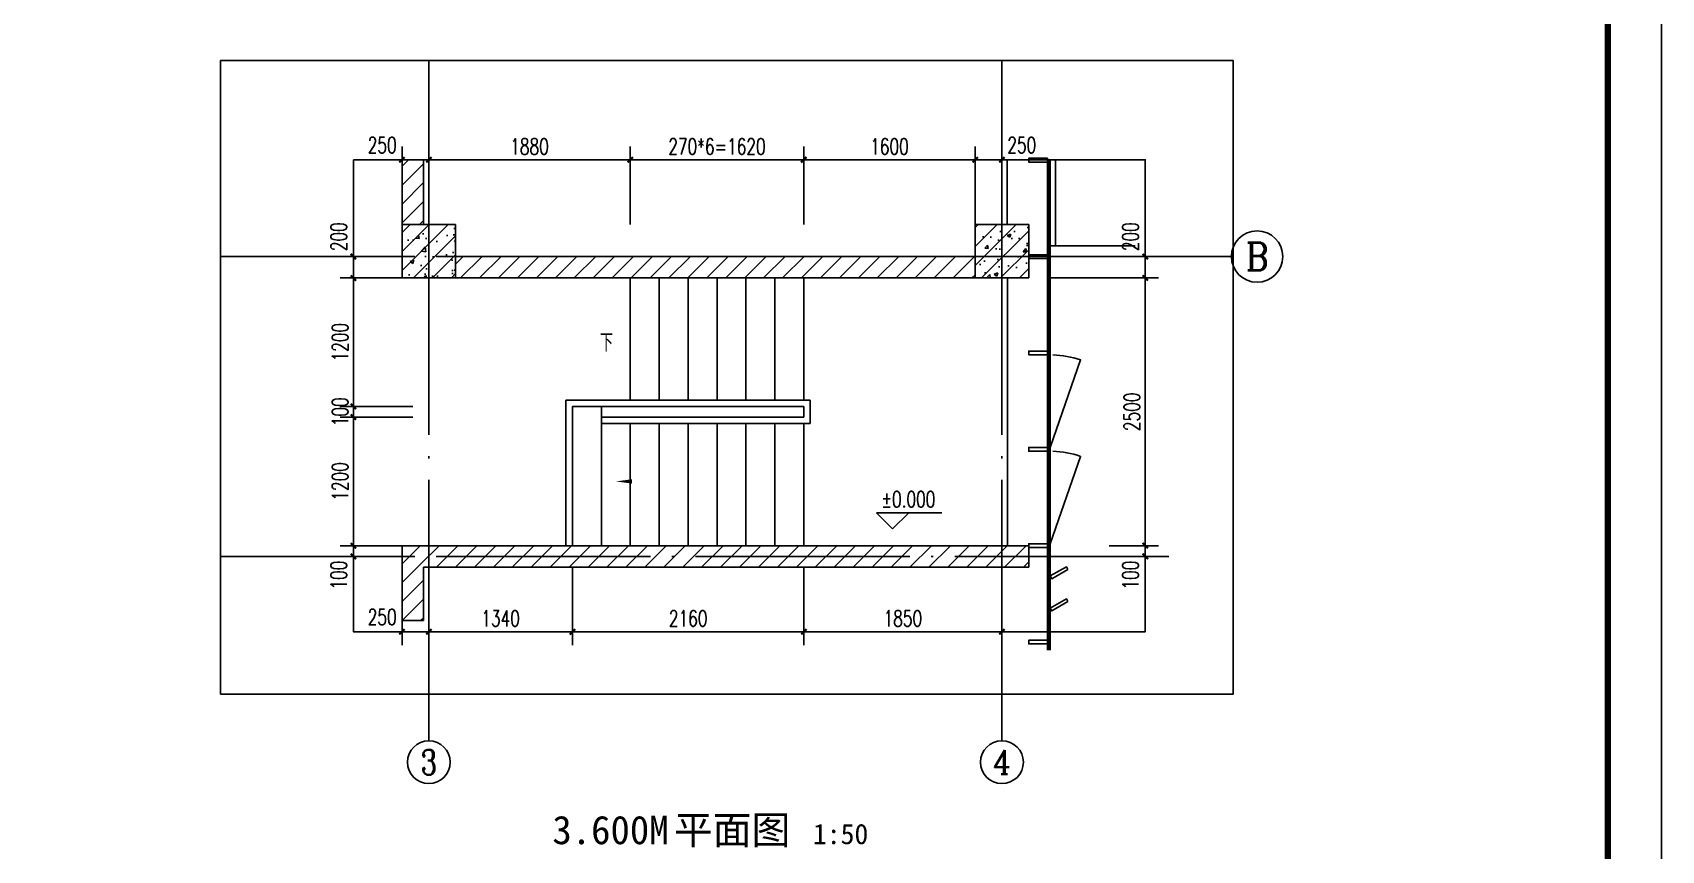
# Model space of a CAD drawing. Header units: millimetres. Extents: x -13830 to 215738, y -24143 to 193994.
# Drawn here: x 95143 to 110348, y 46330 to 53968 of the extents above; entities that cross this region are included whole.
import ezdxf
from ezdxf.enums import TextEntityAlignment as Align

# ---------------------------------------------------------------- set-up
doc = ezdxf.new("R2010")
doc.units = ezdxf.units.MM
doc.header["$LTSCALE"] = 100
doc.linetypes.add('DOTE', pattern=[2.42, 2, -0.2, 0.02, -0.2])
doc.layers.get('0').update_dxf_attribs({"linetype": 'CONTINUOUS'})
doc.layers.get('DEFPOINTS').update_dxf_attribs({"linetype": 'CONTINUOUS'})
for name, color, linetype in [('AXIS', 3, 'CONTINUOUS'), ('AXIS_TEXT', 7, 'CONTINUOUS'), ('COLUMN', 9, 'CONTINUOUS'), ('DIM_ELEV', 3, 'CONTINUOUS'), ('DIM_SYMB', 3, 'CONTINUOUS'), ('DOTE', 8, 'CONTINUOUS'), ('MCST 2F$0$A-_FLOR----_E-', 21, 'CONTINUOUS'), ('MCST 2F$0$A-_WIND----_E-', 4, 'CONTINUOUS'), ('PUB_DIM', 3, 'CONTINUOUS'), ('PUB_HATCH', 8, 'CONTINUOUS'), ('PUB_TEXT', 7, 'CONTINUOUS'), ('RAIL', 163, 'CONTINUOUS'), ('STAIR', 4, 'CONTINUOUS'), ('WALL', 2, 'CONTINUOUS'), ('WINDOW', 4, 'CONTINUOUS'), ('图框', 7, 'CONTINUOUS')]:
    doc.layers.add(name, color=color, linetype=linetype)
doc.styles.add('_TCH_AXIS', font='COMPLEX', dxfattribs={"bigfont": 'GBCBIG'})
doc.styles.add('_TCH_DIM', font='SIMPLEX', dxfattribs={"bigfont": 'GBCBIG'})
doc.styles.add('_TCH_DIM_T3', font='SIMPLEX', dxfattribs={"width": 0.705882, "bigfont": 'GBCBIG'})
doc.styles.add('COMPLEX', font='COMPLEX')
doc.styles.add('黑体', font='')
doc.styles.get('黑体').set_extended_font_data('SimSun')
doc.dimstyles.new('_TCH_ARCH&&50', dxfattribs={"dimtxt": 148.75, "dimasz": 50, "dimexe": 125, "dimexo": 150, "dimgap": 50, "dimtad": 1, "dimdec": 0, "dimzin": 0, "dimdsep": 46, "dimtxsty": '_TCH_DIM_T3', "dimblk": 'ARCHTICK', "dimcen": 0.09, "dimclrt": 7, "dimazin": 2, "dimtfac": 1, "dimtdec": 0, "dimtix": 1, "dimtmove": 2, "dimatfit": 3, "dimfxl": 1, "dimtolj": 1, "dimtzin": 0, "dimarcsym": 0})
pattern_1 = [(45, (0, 0), (-88.38835, 88.38835), []), (50, (0, 0), (358.6301, -31.3761), [37.5, -412.5]), (355, (0, 0), (-69.3757, 376.0961), [30, -330]), (100.4514, (29.9, -2.6), (289.2547, 344.7198), [31.8701, -350.571]), (46.1842, (0, 100), (533.6205, -82.7595), [56.25, -618.75]), (96.6356, (44.47, 93.1), (467.3314, 487.059), [47.8051, -525.8565]), (351.1842, (0, 100), (467.331, 487.0593), [45, -495]), (21, (50, 75), (298.4535, -201.30945), [37.5, -412.5]), (326, (50, 75), (121.6577, 362.575), [30, -330]), (71.4514, (74.87, 58.22), (420.1113, 161.2652), [31.8701, -350.571]), (37.5, (0, 0), (6.07993, 166.44693), [0, -326, 0, -335, 0, -331.25]), (7.5, (0, 0), (131.53477, 197.20586), [0, -191, 0, -318.5, 0, -126.25]), (327.5, (-111.5, 0), (266.91122, -11.27744), [0, -125, 0, -390, 0, -517.5]), (317.5, (-161.5, 0), (291.5931, 50.0525), [0, -162.5, 0, -259, 0, -367.5])]
pattern_2 = [(45, (0, 89.76), (-88.38838, 88.38838), [])]

# ---------------------------------------------------------------- blocks, each defined once
blk = doc.blocks.new('TJAD_TK_A1')
at = {"layer": '图框'}
blk.add_line((1341.38, 950.45), (500.38, 950.45), dxfattribs=at)
at = {"layer": '图框', "const_width": 1.2}
blk.add_lwpolyline([(1331.38, 940.45), (525.38, 940.45), (525.38, 366.45), (1331.38, 366.45)], close=True, dxfattribs=at)
blk = doc.blocks.new('180703-expo')
at = {"layer": '图框'}
blk.add_blockref('TJAD_TK_A1', (-500.38, -356.45), dxfattribs=at)
blk = doc.blocks.new('_AXISO')
blk.add_circle((0, 0), 0.5)
at = {"layer": 'AXIS_TEXT', "style": 'COMPLEX', "width": 1.041667}
blk.add_attdef('A', text='', height=0.56, dxfattribs=at).set_placement((-0.25, -0.28), (0.25, -0.28), align=Align.FIT)
blk = doc.blocks.new('MCST 2F$0$ELDERLY CARE MULLION')
at = {"layer": 'MCST 2F$0$A-_WIND----_E-'}
blk.add_lwpolyline([(155290, -76416), (155378, -76568), (155408, -76550), (155321, -76399)], close=True, dxfattribs=at)
blk = doc.blocks.new('dsfdsfsf')
at = {"layer": 'MCST 2F$0$A-_WIND----_E-', "color": 8}
for points in [[(425, -3475), (425, 1104)], [(450, -3475), (450, 1104)]]:
    blk.add_lwpolyline(points, dxfattribs=at)
at = {"layer": 'MCST 2F$0$A-_WIND----_E-'}
blk.add_lwpolyline([(437, -3475), (437, 1104)], dxfattribs=at)
for points in [[(616, -2721), (601, -2696), (450, -2783), (465, -2809)], [(616, -3021), (601, -2996), (450, -3083), (465, -3109)]]:
    blk.add_lwpolyline(points, close=True, dxfattribs=at)
at = {"xscale": -1, "rotation": 299.9999999999999}
for p in [(144248, -95195), (144248, -96095), (144248, -96995), (144248, -97895), (144248, -98795), (144248, -99695)]:
    blk.add_blockref('MCST 2F$0$ELDERLY CARE MULLION', p, dxfattribs=at)
blk = doc.blocks.new('_ArchTick')
at = {"color": 0, "linetype": 'ByBlock', "const_width": 0.4}
blk.add_lwpolyline([(-0.5, -0.5), (0.5, 0.5)], dxfattribs=at)
blk = doc.blocks.new('*D525')
at = {"layer": 'DEFPOINTS', "color": 0, "transparency": 16777216}
for p in [(98138, 49176), (98842, 49176), (98842, 49076)]:
    blk.add_point(p, dxfattribs=at)
at = {"layer": 'PUB_DIM', "color": 0, "lineweight": -2, "transparency": 16777216}
for p, q in [((98692, 49176), (98013, 49176)), ((98138, 49076), (98138, 49176)), ((98692, 49076), (98013, 49076))]:
    blk.add_line(p, q, dxfattribs=at)
at = {"layer": 'PUB_DIM', "color": 0, "lineweight": -2, "transparency": 16777216, "xscale": 50, "yscale": 50, "zscale": 50}
for p, rotation in [((98138, 49176), 90), ((98138, 49076), 270)]:
    blk.add_blockref('_ArchTick', p, dxfattribs=dict(at, rotation=rotation))
at = {"layer": 'PUB_DIM', "color": 7, "transparency": 16777216, "insert": (98001, 48901), "char_height": 148.8, "attachment_point": 5, "rotation": 90, "style": '_TCH_DIM_T3'}
blk.add_mtext('\\A1;100', dxfattribs=at)
blk = doc.blocks.new('*D526')
at = {"layer": 'DEFPOINTS', "color": 0, "transparency": 16777216}
for p in [(98138, 50376), (98842, 50376), (98842, 49176)]:
    blk.add_point(p, dxfattribs=at)
at = {"layer": 'PUB_DIM', "color": 0, "lineweight": -2, "transparency": 16777216}
for p, q in [((98692, 50376), (98013, 50376)), ((98138, 49176), (98138, 50376)), ((98692, 49176), (98013, 49176))]:
    blk.add_line(p, q, dxfattribs=at)
at = {"layer": 'PUB_DIM', "color": 0, "lineweight": -2, "transparency": 16777216, "xscale": 50, "yscale": 50, "zscale": 50}
for p, rotation in [((98138, 50376), 90), ((98138, 49176), 270)]:
    blk.add_blockref('_ArchTick', p, dxfattribs=dict(at, rotation=rotation))
at = {"layer": 'PUB_DIM', "color": 7, "transparency": 16777216, "insert": (98014, 49776), "char_height": 148.8, "attachment_point": 5, "rotation": 90, "style": '_TCH_DIM_T3'}
blk.add_mtext('\\A1;1200', dxfattribs=at)
blk = doc.blocks.new('*D527')
at = {"layer": 'DEFPOINTS', "color": 0, "transparency": 16777216}
for p in [(98138, 50476), (98842, 50476), (98842, 50376)]:
    blk.add_point(p, dxfattribs=at)
at = {"layer": 'PUB_DIM', "color": 0, "lineweight": -2, "transparency": 16777216}
for p, q in [((98138, 50476), (98138, 50526)), ((98692, 50476), (98013, 50476)), ((98692, 50376), (98013, 50376)), ((98138, 50376), (98138, 50476)), ((98138, 50376), (98138, 50326))]:
    blk.add_line(p, q, dxfattribs=at)
at = {"layer": 'PUB_DIM', "color": 0, "lineweight": -2, "transparency": 16777216, "xscale": 50, "yscale": 50, "zscale": 50}
for p, rotation in [((98138, 50476), 270), ((98138, 50376), 90)]:
    blk.add_blockref('_ArchTick', p, dxfattribs=dict(at, rotation=rotation))
at = {"layer": 'PUB_DIM', "color": 7, "transparency": 16777216, "insert": (98014, 50426), "char_height": 148.8, "attachment_point": 5, "rotation": 90, "style": '_TCH_DIM_T3'}
blk.add_mtext('\\A1;100', dxfattribs=at)
blk = doc.blocks.new('*D528')
at = {"layer": 'DEFPOINTS', "color": 0, "transparency": 16777216}
for p in [(98138, 51676), (98842, 51676), (98842, 50476)]:
    blk.add_point(p, dxfattribs=at)
at = {"layer": 'PUB_DIM', "color": 0, "lineweight": -2, "transparency": 16777216}
for p, q in [((98692, 51676), (98013, 51676)), ((98138, 50476), (98138, 51676)), ((98692, 50476), (98013, 50476))]:
    blk.add_line(p, q, dxfattribs=at)
at = {"layer": 'PUB_DIM', "color": 0, "lineweight": -2, "transparency": 16777216, "xscale": 50, "yscale": 50, "zscale": 50}
for p, rotation in [((98138, 51676), 90), ((98138, 50476), 270)]:
    blk.add_blockref('_ArchTick', p, dxfattribs=dict(at, rotation=rotation))
at = {"layer": 'PUB_DIM', "color": 7, "transparency": 16777216, "insert": (98014, 51076), "char_height": 148.8, "attachment_point": 5, "rotation": 90, "style": '_TCH_DIM_T3'}
blk.add_mtext('\\A1;1200', dxfattribs=at)
blk = doc.blocks.new('*D529')
at = {"layer": 'DEFPOINTS', "color": 0, "transparency": 16777216}
for p in [(98138, 51876), (98842, 51876), (98842, 51676)]:
    blk.add_point(p, dxfattribs=at)
at = {"layer": 'PUB_DIM', "color": 0, "lineweight": -2, "transparency": 16777216}
for p, q in [((98692, 51876), (98013, 51876)), ((98138, 51676), (98138, 51876)), ((98692, 51676), (98013, 51676))]:
    blk.add_line(p, q, dxfattribs=at)
at = {"layer": 'PUB_DIM', "color": 0, "lineweight": -2, "transparency": 16777216, "xscale": 50, "yscale": 50, "zscale": 50}
for p, rotation in [((98138, 51876), 90), ((98138, 51676), 270)]:
    blk.add_blockref('_ArchTick', p, dxfattribs=dict(at, rotation=rotation))
at = {"layer": 'PUB_DIM', "color": 7, "transparency": 16777216, "insert": (98001, 52061), "char_height": 148.8, "attachment_point": 5, "rotation": 90, "style": '_TCH_DIM_T3'}
blk.add_mtext('\\A1;200', dxfattribs=at)
blk = doc.blocks.new('*D530')
at = {"layer": 'DEFPOINTS', "color": 0, "transparency": 16777216}
for p in [(105042, 49176), (105530, 49176), (105042, 49076)]:
    blk.add_point(p, dxfattribs=at)
at = {"layer": 'PUB_DIM', "color": 0, "lineweight": -2, "transparency": 16777216}
for p, q in [((105192, 49176), (105655, 49176)), ((105530, 49076), (105530, 49176)), ((105192, 49076), (105655, 49076))]:
    blk.add_line(p, q, dxfattribs=at)
at = {"layer": 'PUB_DIM', "color": 0, "lineweight": -2, "transparency": 16777216, "xscale": 50, "yscale": 50, "zscale": 50}
for p, rotation in [((105530, 49176), 90), ((105530, 49076), 270)]:
    blk.add_blockref('_ArchTick', p, dxfattribs=dict(at, rotation=rotation))
at = {"layer": 'PUB_DIM', "color": 7, "transparency": 16777216, "insert": (105392, 48901), "char_height": 148.8, "attachment_point": 5, "rotation": 90, "style": '_TCH_DIM_T3'}
blk.add_mtext('\\A1;100', dxfattribs=at)
blk = doc.blocks.new('*D531')
at = {"layer": 'DEFPOINTS', "color": 0, "transparency": 16777216}
for p in [(105042, 51676), (105530, 51676), (105042, 49176)]:
    blk.add_point(p, dxfattribs=at)
at = {"layer": 'PUB_DIM', "color": 0, "lineweight": -2, "transparency": 16777216}
for p, q in [((105192, 51676), (105655, 51676)), ((105530, 49176), (105530, 51676)), ((105192, 49176), (105655, 49176))]:
    blk.add_line(p, q, dxfattribs=at)
at = {"layer": 'PUB_DIM', "color": 0, "lineweight": -2, "transparency": 16777216, "xscale": 50, "yscale": 50, "zscale": 50}
for p, rotation in [((105530, 51676), 90), ((105530, 49176), 270)]:
    blk.add_blockref('_ArchTick', p, dxfattribs=dict(at, rotation=rotation))
at = {"layer": 'PUB_DIM', "color": 7, "transparency": 16777216, "insert": (105405, 50426), "char_height": 148.8, "attachment_point": 5, "rotation": 90, "style": '_TCH_DIM_T3'}
blk.add_mtext('\\A1;2500', dxfattribs=at)
blk = doc.blocks.new('*D532')
at = {"layer": 'DEFPOINTS', "color": 0, "transparency": 16777216}
for p in [(105042, 51876), (105530, 51876), (105042, 51676)]:
    blk.add_point(p, dxfattribs=at)
at = {"layer": 'PUB_DIM', "color": 0, "lineweight": -2, "transparency": 16777216}
for p, q in [((105192, 51876), (105655, 51876)), ((105530, 51676), (105530, 51876)), ((105192, 51676), (105655, 51676))]:
    blk.add_line(p, q, dxfattribs=at)
at = {"layer": 'PUB_DIM', "color": 0, "lineweight": -2, "transparency": 16777216, "xscale": 50, "yscale": 50, "zscale": 50}
for p, rotation in [((105530, 51876), 90), ((105530, 51676), 270)]:
    blk.add_blockref('_ArchTick', p, dxfattribs=dict(at, rotation=rotation))
at = {"layer": 'PUB_DIM', "color": 7, "transparency": 16777216, "insert": (105392, 52061), "char_height": 148.8, "attachment_point": 5, "rotation": 90, "style": '_TCH_DIM_T3'}
blk.add_mtext('\\A1;200', dxfattribs=at)
blk = doc.blocks.new('*D533')
at = {"layer": 'DEFPOINTS', "color": 0, "transparency": 16777216}
for p in [(102343, 49126), (104192, 49126), (104192, 48372)]:
    blk.add_point(p, dxfattribs=at)
at = {"layer": 'PUB_DIM', "color": 0, "lineweight": -2, "transparency": 16777216}
for p, q in [((102343, 48976), (102343, 48247)), ((104192, 48976), (104192, 48247)), ((102343, 48372), (104192, 48372))]:
    blk.add_line(p, q, dxfattribs=at)
at = {"layer": 'PUB_DIM', "color": 0, "lineweight": -2, "transparency": 16777216, "xscale": 50, "yscale": 50, "zscale": 50, "rotation": 180}
blk.add_blockref('_ArchTick', (102343, 48372), dxfattribs=at)
at = {"layer": 'PUB_DIM', "color": 0, "lineweight": -2, "transparency": 16777216, "xscale": 50, "yscale": 50, "zscale": 50}
blk.add_blockref('_ArchTick', (104192, 48372), dxfattribs=at)
at = {"layer": 'PUB_DIM', "color": 7, "transparency": 16777216, "insert": (103267, 48497), "char_height": 148.8, "attachment_point": 5, "style": '_TCH_DIM_T3'}
blk.add_mtext('\\A1;1850', dxfattribs=at)
blk = doc.blocks.new('*D534')
at = {"layer": 'DEFPOINTS', "color": 0, "transparency": 16777216}
for p in [(100183, 49126), (102343, 49126), (102343, 48372)]:
    blk.add_point(p, dxfattribs=at)
at = {"layer": 'PUB_DIM', "color": 0, "lineweight": -2, "transparency": 16777216}
for p, q in [((100183, 48976), (100183, 48247)), ((102343, 48976), (102343, 48247)), ((100183, 48372), (102343, 48372))]:
    blk.add_line(p, q, dxfattribs=at)
at = {"layer": 'PUB_DIM', "color": 0, "lineweight": -2, "transparency": 16777216, "xscale": 50, "yscale": 50, "zscale": 50, "rotation": 180}
blk.add_blockref('_ArchTick', (100183, 48372), dxfattribs=at)
at = {"layer": 'PUB_DIM', "color": 0, "lineweight": -2, "transparency": 16777216, "xscale": 50, "yscale": 50, "zscale": 50}
blk.add_blockref('_ArchTick', (102343, 48372), dxfattribs=at)
at = {"layer": 'PUB_DIM', "color": 7, "transparency": 16777216, "insert": (101263, 48497), "char_height": 148.8, "attachment_point": 5, "style": '_TCH_DIM_T3'}
blk.add_mtext('\\A1;2160', dxfattribs=at)
blk = doc.blocks.new('*D535')
at = {"layer": 'DEFPOINTS', "color": 0, "transparency": 16777216}
for p in [(98842, 49126), (100183, 49126), (100183, 48372)]:
    blk.add_point(p, dxfattribs=at)
at = {"layer": 'PUB_DIM', "color": 0, "lineweight": -2, "transparency": 16777216}
for p, q in [((98842, 48976), (98842, 48247)), ((100183, 48976), (100183, 48247)), ((98842, 48372), (100183, 48372))]:
    blk.add_line(p, q, dxfattribs=at)
at = {"layer": 'PUB_DIM', "color": 0, "lineweight": -2, "transparency": 16777216, "xscale": 50, "yscale": 50, "zscale": 50, "rotation": 180}
blk.add_blockref('_ArchTick', (98842, 48372), dxfattribs=at)
at = {"layer": 'PUB_DIM', "color": 0, "lineweight": -2, "transparency": 16777216, "xscale": 50, "yscale": 50, "zscale": 50}
blk.add_blockref('_ArchTick', (100183, 48372), dxfattribs=at)
at = {"layer": 'PUB_DIM', "color": 7, "transparency": 16777216, "insert": (99512, 48497), "char_height": 148.8, "attachment_point": 5, "style": '_TCH_DIM_T3'}
blk.add_mtext('\\A1;1340', dxfattribs=at)
blk = doc.blocks.new('*D536')
at = {"layer": 'DEFPOINTS', "color": 0, "transparency": 16777216}
for p in [(98592, 49126), (98842, 49126), (98842, 48372)]:
    blk.add_point(p, dxfattribs=at)
at = {"layer": 'PUB_DIM', "color": 0, "lineweight": -2, "transparency": 16777216}
for p, q in [((98592, 48976), (98592, 48247)), ((98842, 48976), (98842, 48247)), ((98592, 48372), (98842, 48372))]:
    blk.add_line(p, q, dxfattribs=at)
at = {"layer": 'PUB_DIM', "color": 0, "lineweight": -2, "transparency": 16777216, "xscale": 50, "yscale": 50, "zscale": 50, "rotation": 180}
blk.add_blockref('_ArchTick', (98592, 48372), dxfattribs=at)
at = {"layer": 'PUB_DIM', "color": 0, "lineweight": -2, "transparency": 16777216, "xscale": 50, "yscale": 50, "zscale": 50}
blk.add_blockref('_ArchTick', (98842, 48372), dxfattribs=at)
at = {"layer": 'PUB_DIM', "color": 7, "transparency": 16777216, "insert": (98407, 48510), "char_height": 148.8, "attachment_point": 5, "style": '_TCH_DIM_T3'}
blk.add_mtext('\\A1;250', dxfattribs=at)
blk = doc.blocks.new('*D537')
at = {"layer": 'DEFPOINTS', "color": 0, "transparency": 16777216}
for p in [(98842, 52780), (98592, 52026), (98842, 52026)]:
    blk.add_point(p, dxfattribs=at)
at = {"layer": 'PUB_DIM', "color": 0, "lineweight": -2, "transparency": 16777216}
for p, q in [((98592, 52176), (98592, 52905)), ((98592, 52780), (98842, 52780)), ((98842, 52176), (98842, 52905))]:
    blk.add_line(p, q, dxfattribs=at)
at = {"layer": 'PUB_DIM', "color": 0, "lineweight": -2, "transparency": 16777216, "xscale": 50, "yscale": 50, "zscale": 50, "rotation": 180}
blk.add_blockref('_ArchTick', (98592, 52780), dxfattribs=at)
at = {"layer": 'PUB_DIM', "color": 0, "lineweight": -2, "transparency": 16777216, "xscale": 50, "yscale": 50, "zscale": 50}
blk.add_blockref('_ArchTick', (98842, 52780), dxfattribs=at)
at = {"layer": 'PUB_DIM', "color": 7, "transparency": 16777216, "insert": (98407, 52917), "char_height": 148.8, "attachment_point": 5, "style": '_TCH_DIM_T3'}
blk.add_mtext('\\A1;250', dxfattribs=at)
blk = doc.blocks.new('*D538')
at = {"layer": 'DEFPOINTS', "color": 0, "transparency": 16777216}
for p in [(100723, 52780), (98842, 52026), (100723, 52026)]:
    blk.add_point(p, dxfattribs=at)
at = {"layer": 'PUB_DIM', "color": 0, "lineweight": -2, "transparency": 16777216}
for p, q in [((98842, 52176), (98842, 52905)), ((98842, 52780), (100723, 52780)), ((100723, 52176), (100723, 52905))]:
    blk.add_line(p, q, dxfattribs=at)
at = {"layer": 'PUB_DIM', "color": 0, "lineweight": -2, "transparency": 16777216, "xscale": 50, "yscale": 50, "zscale": 50, "rotation": 180}
blk.add_blockref('_ArchTick', (98842, 52780), dxfattribs=at)
at = {"layer": 'PUB_DIM', "color": 0, "lineweight": -2, "transparency": 16777216, "xscale": 50, "yscale": 50, "zscale": 50}
blk.add_blockref('_ArchTick', (100723, 52780), dxfattribs=at)
at = {"layer": 'PUB_DIM', "color": 7, "transparency": 16777216, "insert": (99782, 52904), "char_height": 148.8, "attachment_point": 5, "style": '_TCH_DIM_T3'}
blk.add_mtext('\\A1;1880', dxfattribs=at)
blk = doc.blocks.new('*D539')
at = {"layer": 'DEFPOINTS', "color": 0, "transparency": 16777216}
for p in [(102342, 52780), (100723, 52026), (102342, 52026)]:
    blk.add_point(p, dxfattribs=at)
at = {"layer": 'PUB_DIM', "color": 0, "lineweight": -2, "transparency": 16777216}
for p, q in [((100723, 52176), (100723, 52905)), ((100723, 52780), (102342, 52780)), ((102342, 52176), (102342, 52905))]:
    blk.add_line(p, q, dxfattribs=at)
at = {"layer": 'PUB_DIM', "color": 0, "lineweight": -2, "transparency": 16777216, "xscale": 50, "yscale": 50, "zscale": 50, "rotation": 180}
blk.add_blockref('_ArchTick', (100723, 52780), dxfattribs=at)
at = {"layer": 'PUB_DIM', "color": 0, "lineweight": -2, "transparency": 16777216, "xscale": 50, "yscale": 50, "zscale": 50}
blk.add_blockref('_ArchTick', (102342, 52780), dxfattribs=at)
at = {"layer": 'PUB_DIM', "color": 7, "transparency": 16777216, "insert": (101532, 52904), "char_height": 148.75, "attachment_point": 5, "style": '_TCH_DIM_T3'}
blk.add_mtext('\\A1;270*6=1620', dxfattribs=at)
blk = doc.blocks.new('*D540')
at = {"layer": 'DEFPOINTS', "color": 0, "transparency": 16777216}
for p in [(103943, 52780), (102342, 52026), (103943, 52026)]:
    blk.add_point(p, dxfattribs=at)
at = {"layer": 'PUB_DIM', "color": 0, "lineweight": -2, "transparency": 16777216}
for p, q in [((102342, 52176), (102342, 52905)), ((102342, 52780), (103943, 52780)), ((103943, 52176), (103943, 52905))]:
    blk.add_line(p, q, dxfattribs=at)
at = {"layer": 'PUB_DIM', "color": 0, "lineweight": -2, "transparency": 16777216, "xscale": 50, "yscale": 50, "zscale": 50, "rotation": 180}
blk.add_blockref('_ArchTick', (102342, 52780), dxfattribs=at)
at = {"layer": 'PUB_DIM', "color": 0, "lineweight": -2, "transparency": 16777216, "xscale": 50, "yscale": 50, "zscale": 50}
blk.add_blockref('_ArchTick', (103943, 52780), dxfattribs=at)
at = {"layer": 'PUB_DIM', "color": 7, "transparency": 16777216, "insert": (103142, 52904), "char_height": 148.8, "attachment_point": 5, "style": '_TCH_DIM_T3'}
blk.add_mtext('\\A1;1600', dxfattribs=at)
blk = doc.blocks.new('*D541')
at = {"layer": 'DEFPOINTS', "color": 0, "transparency": 16777216}
for p in [(104192, 52780), (103943, 52026), (104192, 52026)]:
    blk.add_point(p, dxfattribs=at)
at = {"layer": 'PUB_DIM', "color": 0, "lineweight": -2, "transparency": 16777216}
for p, q in [((103943, 52176), (103943, 52905)), ((103943, 52780), (104192, 52780)), ((104192, 52176), (104192, 52905))]:
    blk.add_line(p, q, dxfattribs=at)
at = {"layer": 'PUB_DIM', "color": 0, "lineweight": -2, "transparency": 16777216, "xscale": 50, "yscale": 50, "zscale": 50, "rotation": 180}
blk.add_blockref('_ArchTick', (103943, 52780), dxfattribs=at)
at = {"layer": 'PUB_DIM', "color": 0, "lineweight": -2, "transparency": 16777216, "xscale": 50, "yscale": 50, "zscale": 50}
blk.add_blockref('_ArchTick', (104192, 52780), dxfattribs=at)
at = {"layer": 'PUB_DIM', "color": 7, "transparency": 16777216, "insert": (104377, 52917), "char_height": 148.8, "attachment_point": 5, "style": '_TCH_DIM_T3'}
blk.add_mtext('\\A1;250', dxfattribs=at)

msp = doc.modelspace()

# ---------------------------------------------------------------- hatches: boundary and pattern name
at = {"layer": 'PUB_HATCH'}
h = msp.add_hatch(dxfattribs=at)
h.set_pattern_fill('普通砖', color=256, scale=50, style=0)
h.set_pattern_definition(pattern_2)
h.paths.add_polyline_path([(98792.2, 52176.1), (98792.2, 52779.8), (98592.2, 52779.8), (98592.2, 52176.1)])
h = msp.add_hatch(dxfattribs=at)
h.set_pattern_fill('钢筋混凝土', color=256, scale=50, style=0)
h.set_pattern_definition(pattern_1)
h.paths.add_polyline_path([(98592.6, 51676.1), (99092.6, 51676.1), (99092.6, 52176.1), (98592.6, 52176.1)])
h = msp.add_hatch(dxfattribs=at)
h.set_pattern_fill('钢筋混凝土', color=256, scale=50, style=0)
h.set_pattern_definition(pattern_1)
h.paths.add_polyline_path([(103942.6, 51676.1), (104442.6, 51676.1), (104442.6, 52176.1), (103942.6, 52176.1)])
h = msp.add_hatch(dxfattribs=at)
h.set_pattern_fill('普通砖', color=256, scale=50, style=0)
h.set_pattern_definition(pattern_2)
h.paths.add_polyline_path([(99092.6, 51876.1), (99092.6, 51676.1), (103942.6, 51676.1), (103942.6, 51876.1)])
h = msp.add_hatch(dxfattribs=at)
h.set_pattern_fill('普通砖', color=256, scale=50, style=0)
h.set_pattern_definition(pattern_2)
h.paths.add_polyline_path([(98792.2, 48476.4), (98792.2, 48976.1), (98592.2, 49176.1), (98592.2, 48476.4)])
h = msp.add_hatch(dxfattribs=at)
h.set_pattern_fill('普通砖', color=256, scale=50, style=0)
h.set_pattern_definition(pattern_2)
h.paths.add_polyline_path([(98592.2, 49176.1), (98792.2, 48976.1), (104442.2, 48976.1), (104442.2, 49176.1)])

# ---------------------------------------------------------------- linework, layer by layer
at = {"layer": 'AXIS'}
for p, q in [((105388.3, 51876.1), (106334.2, 51876.1)), ((98842.2, 48354.1), (98842.2, 47354.1)), ((104192.2, 48354.1), (104192.2, 47354.1))]:
    msp.add_line(p, q, dxfattribs=at)
at = {"layer": 'COLUMN'}
for p, q in [((99092.6, 52176.1), (98592.6, 52176.1)), ((98592.6, 52176.1), (98592.6, 51676.1)), ((99092.6, 51676.1), (99092.6, 52176.1)), ((104442.6, 52176.1), (103942.6, 52176.1)), ((103942.6, 52176.1), (103942.6, 51676.1)), ((104442.6, 51676.1), (104442.6, 52176.1)), ((98592.6, 51676.1), (99092.6, 51676.1)), ((103942.6, 51676.1), (104442.6, 51676.1))]:
    msp.add_line(p, q, dxfattribs=at)
at = {"layer": 'DEFPOINTS', "color": 8}
for points in [[(96898.3, 53705.8), (106351.5, 53705.8), (106351.5, 47791), (96898.3, 47791)], [(98138.5, 52779.8), (105529.5, 52779.8), (105529.5, 48372.4), (98138.5, 48372.4)]]:
    msp.add_lwpolyline(points, close=True, dxfattribs=at)
at = {"layer": 'DIM_ELEV'}
for p, q in [((103171.7, 49332.9), (103021.7, 49482.9)), ((103021.7, 49482.9), (103631.7, 49482.9)), ((103171.7, 49332.9), (103321.7, 49482.9))]:
    msp.add_line(p, q, dxfattribs=at)
at = {"layer": 'DIM_SYMB'}
msp.add_lwpolyline([(100587.6, 51076.1, 0, 0, 0), (103292.6, 51076.1, 0, 0, 0), (103292.6, 49776.1, 0, 0, 0), (100587.6, 49776.1, 0, 40, 0), (100737.6, 49776.1, 0, 0, 0)], format="xyseb", dxfattribs=at)
at = {"layer": 'DOTE', "linetype": 'DOTE', "ltscale": 10}
for p, q in [((98842.2, 47791), (98842.2, 53705.8)), ((104192.2, 47791), (104192.2, 53705.8)), ((105751.5, 51876.1), (96898.3, 51876.1)), ((105751.5, 49076.1), (96898.3, 49076.1))]:
    msp.add_line(p, q, dxfattribs=at)
at = {"layer": 'MCST 2F$0$A-_FLOR----_E-'}
for points in [[(104642.2, 51976.1), (105435.2, 51976.1)], [(104642.2, 51676.1), (105435.2, 51676.1)]]:
    msp.add_lwpolyline(points, dxfattribs=at)
at = {"layer": 'RAIL'}
for points in [[(104242.2, 52176.1), (104242.2, 52779.8)], [(104692.2, 52779.8), (104692.2, 51976.1)]]:
    msp.add_lwpolyline(points, dxfattribs=at)
at = {"layer": 'STAIR'}
for p, q in [((102342.6, 51676.1), (100722.6, 51676.1)), ((100722.6, 50536.1), (100722.6, 51676.1)), ((100992.6, 50536.1), (100992.6, 51676.1)), ((101262.6, 50536.1), (101262.6, 51676.1)), ((101532.6, 50536.1), (101532.6, 51676.1)), ((101802.6, 50536.1), (101802.6, 51676.1)), ((102072.6, 50536.1), (102072.6, 51676.1)), ((102342.6, 50536.1), (102342.6, 51676.1)), ((104242.6, 51676.1), (102342.6, 51676.1)), ((102342.6, 51676.1), (102342.6, 50536.1)), ((104242.6, 49176.1), (104242.6, 51676.1)), ((102402.6, 50536.1), (100122.6, 50536.1)), ((100122.6, 50536.1), (100122.6, 49176.1)), ((102402.6, 50316.1), (102402.6, 50536.1)), ((102342.6, 50476.1), (100182.6, 50476.1)), ((100182.6, 50476.1), (100182.6, 49176.1)), ((100452.6, 50376.1), (100452.6, 50476.1)), ((100452.6, 50476.1), (100722.6, 50476.1)), ((100452.6, 50376.1), (102342.6, 50376.1)), ((100452.6, 50376.1), (100452.6, 50316.1)), ((100452.6, 50376.1), (102342.6, 50376.1)), ((100452.6, 50376.1), (100452.6, 50316.1)), ((102342.6, 50476.1), (100722.6, 50476.1)), ((102342.6, 50376.1), (102342.6, 50476.1)), ((102342.6, 50476.1), (102342.6, 50376.1)), ((100452.6, 50316.1), (100452.6, 49176.1)), ((100452.6, 50316.1), (102402.6, 50316.1)), ((100722.6, 50316.1), (100722.6, 49176.1)), ((100992.6, 50316.1), (100992.6, 49176.1)), ((101262.6, 50316.1), (101262.6, 49176.1)), ((101532.6, 50316.1), (101532.6, 49176.1)), ((101802.6, 50316.1), (101802.6, 49176.1)), ((102072.6, 50316.1), (102072.6, 49176.1)), ((102342.6, 50316.1), (102342.6, 49176.1)), ((102342.6, 50316.1), (102342.6, 49176.1)), ((100182.6, 49176.1), (100122.6, 49176.1)), ((100452.6, 49176.1), (102342.6, 49176.1)), ((102342.6, 49176.1), (104242.6, 49176.1))]:
    msp.add_line(p, q, dxfattribs=at)
at = {"layer": 'WALL'}
for p, q in [((98592.2, 52176.1), (98592.2, 52779.8)), ((98592.2, 52779.8), (98792.2, 52779.8)), ((98792.2, 52176.1), (98792.2, 52779.8)), ((98592.2, 52176.1), (98592.6, 52176.1)), ((99092.6, 51876.1), (103942.6, 51876.1)), ((99092.6, 51676.1), (103942.6, 51676.1)), ((98592.2, 48476.4), (98592.2, 49176.1)), ((98592.2, 49176.1), (104442.2, 49176.1)), ((104442.2, 49176.1), (104442.2, 48976.1)), ((98792.2, 48476.4), (98792.2, 48976.1)), ((98792.2, 48976.1), (104442.2, 48976.1)), ((98592.2, 48476.4), (98792.2, 48476.4))]:
    msp.add_line(p, q, dxfattribs=at)
at = {"layer": 'WINDOW'}
for points in [[(104642.2, 50093.1), (104925.6, 50910.3, 0.0763817), (104667.2, 50957.7)], [(104642.2, 49193.1), (104925.6, 50010.3, 0.0763817), (104667.2, 50057.7)]]:
    msp.add_lwpolyline(points, format="xyb", dxfattribs=at)

# ---------------------------------------------------------------- block references
at = {"xscale": 50, "yscale": 50, "zscale": 50, "rotation": 270}
msp.add_blockref('180703-expo', (80648.2, 64957.2), dxfattribs=at)
msp.add_blockref('dsfdsfsf', (104192.6, 51676.1))
at = {"layer": 'AXIS'}
ref = msp.add_blockref('_AXISO', (106574.2, 51876.1), dxfattribs=dict(at, xscale=480, yscale=480, zscale=480))
ref.add_attrib('A', 'B', dxfattribs={"layer": 'AXIS_TEXT', "height": 261.2, "style": '_TCH_AXIS'}).set_placement((106468.5, 51745.5), (106679.9, 51745.5), align=Align.FIT)
ref = msp.add_blockref('_AXISO', (98842.2, 47154.1), dxfattribs=dict(at, xscale=400, yscale=400, zscale=400))
ref.add_attrib('A', '3', dxfattribs={"layer": 'AXIS_TEXT', "height": 233, "style": '_TCH_AXIS'}).set_placement((98764.5, 47037.6), (98919.8, 47037.6), align=Align.FIT)
ref = msp.add_blockref('_AXISO', (104192.2, 47154.1), dxfattribs=dict(at, xscale=400, yscale=400, zscale=400))
ref.add_attrib('A', '4', dxfattribs={"layer": 'AXIS_TEXT', "height": 222.7, "style": '_TCH_AXIS'}).set_placement((104107.3, 47042.8), (104277, 47042.8), align=Align.FIT)

# ---------------------------------------------------------------- texts
at = {"layer": 'PUB_TEXT'}
for s, height, style, p in [('下', 168.8, '_TCH_DIM', (100440.2, 50988.6)), ('3.600M', 265.82, '黑体', (99995.4, 46388.7)), ('平面图', 265.82, '黑体', (101129.5, 46388.7)), ('1:50', 189.87, '黑体', (102427.9, 46388.7))]:
    msp.add_text(s, height=height, dxfattribs=dict(at, style=style)).set_placement(p)
at = {"layer": 'PUB_TEXT', "style": '_TCH_DIM', "width": 0.705882}
msp.add_text('%%P0.000', height=148.75, dxfattribs=at).set_placement((103066.7, 49535.4))

# ---------------------------------------------------------------- dimensions: what is measured, and where the dimension line sits
at = {"layer": 'PUB_DIM'}
for base, p1, p2, angle, picture, middle in [((98842.2, 52779.8), (98592.2, 52026.1), (98842.2, 52026.1), 0, '*D537', (98407.2, 52917.3)), ((104192.2, 52779.8), (103942.6, 52026.1), (104192.2, 52026.1), 0, '*D541', (104377.2, 52917.3)), ((98138.5, 51876.1), (98842.2, 51676.1), (98842.2, 51876.1), 90, '*D529', (98001, 52061.1)), ((105529.5, 51876.1), (105042.2, 51676.1), (105042.2, 51876.1), 90, '*D532', (105392, 52061.1)), ((98138.5, 49176.1), (98842.2, 49076.1), (98842.2, 49176.1), 90, '*D525', (98001, 48901.1)), ((98842.2, 48372.4), (98592.2, 49126.1), (98842.2, 49126.1), 0, '*D536', (98407.2, 48509.9)), ((105529.5, 49176.1), (105042.2, 49076.1), (105042.2, 49176.1), 90, '*D530', (105392, 48901.1))]:
    dim = msp.add_linear_dim(base=base, p1=p1, p2=p2, angle=angle, dimstyle='_TCH_ARCH&&50', dxfattribs=at)
    dim.commit()
    dim.dimension.update_dxf_attribs({"geometry": picture, "text_midpoint": middle, "dimtype": 129})
for p1, p2, distance, picture, middle in [((98842.2, 52026.1), (100722.6, 52026.1), 753.7, '*D538', (99782.4, 52904.1)), ((102342.2, 52026.1), (103942.6, 52026.1), 753.7, '*D540', (103142.4, 52904.1)), ((98842.2, 50476.1), (98842.2, 51676.1), 703.7, '*D528', (98014.1, 51076.1)), ((105042.2, 49176.1), (105042.2, 51676.1), -487.4, '*D531', (105405.1, 50426.1)), ((98842.2, 50376.1), (98842.2, 50476.1), 703.7, '*D527', (98014.1, 50426.1)), ((98842.2, 49176.1), (98842.2, 50376.1), 703.7, '*D526', (98014.1, 49776.1)), ((98842.2, 49126.1), (100182.6, 49126.1), -753.7, '*D535', (99512.4, 48496.8)), ((100182.6, 49126.1), (102342.6, 49126.1), -753.7, '*D534', (101262.6, 48496.8)), ((102342.6, 49126.1), (104192.2, 49126.1), -753.7, '*D533', (103267.4, 48496.8))]:
    dim = msp.add_aligned_dim(p1=p1, p2=p2, distance=distance, dimstyle='_TCH_ARCH&&50', dxfattribs=at)
    dim.commit()
    dim.dimension.update_dxf_attribs({"geometry": picture, "text_midpoint": middle})
dim = msp.add_aligned_dim(p1=(100722.6, 52026.1), p2=(102342.2, 52026.1), distance=753.7, text='270*6=1620', dimstyle='_TCH_ARCH&&50', dxfattribs=at)
dim.commit()
dim.dimension.update_dxf_attribs({"geometry": '*D539', "text_midpoint": (101532.4, 52904.1)})

doc.saveas('drawing.dxf')
